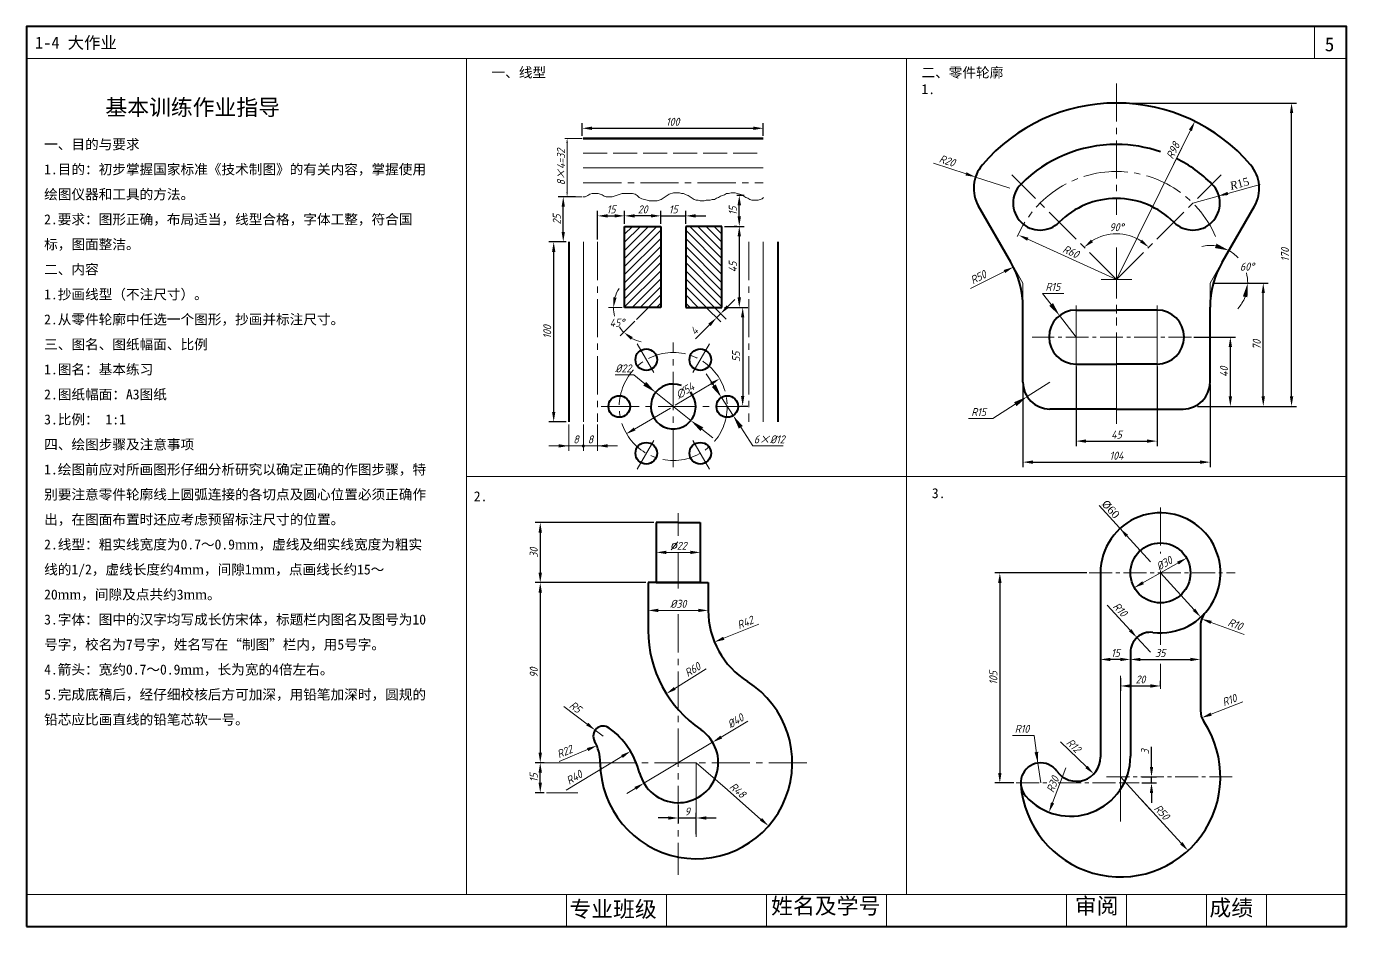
# Model space of a CAD drawing. Header units: millimetres. Extents: x 20 to 350, y 18 to 243.
import ezdxf

# ---------------------------------------------------------------- set-up
doc = ezdxf.new("R2010")
doc.units = ezdxf.units.MM
doc.linetypes.add('ACAD_ISO02W100', pattern=[15, 12, -3])
doc.linetypes.add('CENTER2', pattern=[28.575, 19.05, -3.175, 3.175, -3.175])
doc.layers.get('0').update_dxf_attribs({"lineweight": 40})
for name, color, linetype, lineweight in [('剖面', 7, 'Continuous', 13), ('点画线', 7, 'CENTER2', 15), ('粗线', 7, 'Continuous', 40), ('细线', 7, 'Continuous', 15), ('虚线', 7, 'ACAD_ISO02W100', 15)]:
    doc.layers.add(name, color=color, linetype=linetype, lineweight=lineweight)
doc.styles.add('数字', font='isocp.shx', dxfattribs={"oblique": 15, "height": 2})
doc.dimstyles.new('ISO-25', dxfattribs={"dimtxt": 2, "dimasz": 2.5, "dimexe": 1.25, "dimexo": 0.625, "dimtad": 1, "dimdec": 0, "dimtxsty": '数字', "dimcen": 2.5, "dimadec": 0, "dimazin": 0, "dimtfac": 1, "dimtdec": 0, "dimtmove": 0, "dimatfit": 3, "dimfxl": 0, "dimarcsym": 0})

# ---------------------------------------------------------------- blocks, each defined once
blk = doc.blocks.new('*D1')
at = {"layer": 'Defpoints', "color": 0}
for p in [(204.08, 218.01), (158.8, 215.48), (204.08, 215.48)]:
    blk.add_point(p, dxfattribs=at)
at = {"layer": '细线', "color": 0, "lineweight": -2}
for p, q in [((158.8, 216.11), (158.8, 219.26)), ((161.3, 218.01), (201.58, 218.01)), ((204.08, 216.11), (204.08, 219.26))]:
    blk.add_line(p, q, dxfattribs=at)
at = {"layer": '细线', "color": 0}
for points in [[(161.3, 218.43), (161.3, 217.59), (158.8, 218.01)], [(201.58, 218.43), (201.58, 217.59), (204.08, 218.01)]]:
    blk.add_solid(points, dxfattribs=at)
at = {"layer": '细线', "color": 0, "insert": (181.44, 219.64), "char_height": 2, "attachment_point": 5, "style": '数字'}
blk.add_mtext('100', dxfattribs=at)
blk = doc.blocks.new('*D2')
at = {"layer": 'Defpoints', "color": 0}
for p in [(151.69, 189.61), (155.45, 189.61), (155.45, 144.61)]:
    blk.add_point(p, dxfattribs=at)
at = {"layer": '细线', "color": 0, "lineweight": -2}
for p, q in [((154.82, 189.61), (150.44, 189.61)), ((151.69, 147.11), (151.69, 187.11)), ((154.82, 144.61), (150.44, 144.61))]:
    blk.add_line(p, q, dxfattribs=at)
at = {"layer": '细线', "color": 0}
for points in [[(151.28, 187.11), (152.11, 187.11), (151.69, 189.61)], [(151.28, 147.11), (152.11, 147.11), (151.69, 144.61)]]:
    blk.add_solid(points, dxfattribs=at)
at = {"layer": '细线', "color": 0, "insert": (150.07, 167.11), "char_height": 2, "attachment_point": 5, "rotation": 90, "style": '数字'}
blk.add_mtext('100', dxfattribs=at)
blk = doc.blocks.new('*D3')
at = {"layer": 'Defpoints', "color": 0}
for p in [(154.08, 200.88), (157.81, 200.88), (155.45, 189.61)]:
    blk.add_point(p, dxfattribs=at)
at = {"layer": '细线', "color": 0, "lineweight": -2}
for p, q in [((157.18, 200.88), (152.83, 200.88)), ((154.08, 192.11), (154.08, 198.38)), ((154.82, 189.61), (152.83, 189.61))]:
    blk.add_line(p, q, dxfattribs=at)
at = {"layer": '细线', "color": 0}
for points in [[(153.67, 198.38), (154.5, 198.38), (154.08, 200.88)], [(153.67, 192.11), (154.5, 192.11), (154.08, 189.61)]]:
    blk.add_solid(points, dxfattribs=at)
at = {"layer": '细线', "color": 0, "insert": (152.46, 195.24), "char_height": 2, "attachment_point": 5, "rotation": 90, "style": '数字'}
blk.add_mtext('25', dxfattribs=at)
blk = doc.blocks.new('*D4')
at = {"layer": 'Defpoints', "color": 0}
for p in [(169.4, 196.12), (169.4, 193.5), (162.68, 189.61)]:
    blk.add_point(p, dxfattribs=at)
at = {"layer": '细线', "color": 0, "lineweight": -2}
for p, q in [((162.68, 190.23), (162.68, 197.37)), ((165.18, 196.12), (166.9, 196.12)), ((169.4, 194.13), (169.4, 197.37))]:
    blk.add_line(p, q, dxfattribs=at)
at = {"layer": '细线', "color": 0}
for points in [[(165.18, 196.53), (165.18, 195.7), (162.68, 196.12)], [(166.9, 196.53), (166.9, 195.7), (169.4, 196.12)]]:
    blk.add_solid(points, dxfattribs=at)
at = {"layer": '细线', "color": 0, "insert": (166.04, 197.74), "char_height": 2, "attachment_point": 5, "style": '数字'}
blk.add_mtext('15', dxfattribs=at)
blk = doc.blocks.new('*D5')
at = {"layer": 'Defpoints', "color": 0}
for p in [(169.4, 196.12), (169.4, 196.12), (178.48, 193.5)]:
    blk.add_point(p, dxfattribs=at)
at = {"layer": '细线', "color": 0, "lineweight": -2}
for p, q in [((169.4, 196.74), (169.4, 197.37)), ((175.98, 196.12), (171.9, 196.12)), ((178.48, 194.13), (178.48, 197.37))]:
    blk.add_line(p, q, dxfattribs=at)
at = {"layer": '细线', "color": 0}
for points in [[(171.9, 196.53), (171.9, 195.7), (169.4, 196.12)], [(175.98, 196.53), (175.98, 195.7), (178.48, 196.12)]]:
    blk.add_solid(points, dxfattribs=at)
at = {"layer": '细线', "color": 0, "insert": (173.94, 197.74), "char_height": 2, "attachment_point": 5, "style": '数字'}
blk.add_mtext('20', dxfattribs=at)
blk = doc.blocks.new('*D6')
at = {"layer": 'Defpoints', "color": 0}
for p in [(184.69, 196.12), (178.48, 193.5), (184.69, 193.5)]:
    blk.add_point(p, dxfattribs=at)
at = {"layer": '细线', "color": 0, "lineweight": -2}
for p, q in [((175.98, 196.12), (173.48, 196.12)), ((178.48, 194.13), (178.48, 197.37)), ((178.48, 196.12), (184.69, 196.12)), ((184.69, 194.13), (184.69, 197.37)), ((187.19, 196.12), (189.69, 196.12))]:
    blk.add_line(p, q, dxfattribs=at)
at = {"layer": '细线', "color": 0}
for points in [[(175.98, 196.53), (175.98, 195.7), (178.48, 196.12)], [(187.19, 196.53), (187.19, 195.7), (184.69, 196.12)]]:
    blk.add_solid(points, dxfattribs=at)
at = {"layer": '细线', "color": 0, "insert": (181.58, 197.74), "char_height": 2, "attachment_point": 5, "style": '数字'}
blk.add_mtext('15', dxfattribs=at)
blk = doc.blocks.new('*D7')
at = {"layer": 'Defpoints', "color": 0}
for p in [(193.76, 193.5), (193.76, 173.22), (198.08, 173.22)]:
    blk.add_point(p, dxfattribs=at)
at = {"layer": '细线', "color": 0, "lineweight": -2}
for p, q in [((194.39, 193.5), (199.33, 193.5)), ((198.08, 191), (198.08, 175.72)), ((194.39, 173.22), (199.33, 173.22))]:
    blk.add_line(p, q, dxfattribs=at)
at = {"layer": '细线', "color": 0}
for points in [[(197.66, 191), (198.5, 191), (198.08, 193.5)], [(197.66, 175.72), (198.5, 175.72), (198.08, 173.22)]]:
    blk.add_solid(points, dxfattribs=at)
at = {"layer": '细线', "color": 0, "insert": (196.46, 183.36), "char_height": 2, "attachment_point": 5, "rotation": 90, "style": '数字'}
blk.add_mtext('45', dxfattribs=at)
blk = doc.blocks.new('*D8')
at = {"layer": 'Defpoints', "color": 0}
for p in [(196.83, 201.28), (198.08, 201.28), (198.08, 193.5)]:
    blk.add_point(p, dxfattribs=at)
at = {"layer": '细线', "color": 0, "lineweight": -2}
for p, q in [((197.46, 201.28), (199.33, 201.28)), ((198.08, 196), (198.08, 198.78)), ((197.46, 193.5), (196.83, 193.5))]:
    blk.add_line(p, q, dxfattribs=at)
at = {"layer": '细线', "color": 0}
for points in [[(197.66, 198.78), (198.5, 198.78), (198.08, 201.28)], [(197.66, 196), (198.5, 196), (198.08, 193.5)]]:
    blk.add_solid(points, dxfattribs=at)
at = {"layer": '细线', "color": 0, "insert": (196.46, 197.39), "char_height": 2, "attachment_point": 5, "rotation": 90, "style": '数字'}
blk.add_mtext('15', dxfattribs=at)
blk = doc.blocks.new('*D9')
at = {"layer": 'Defpoints', "color": 0}
for p in [(196.83, 173.22), (197.78, 148.58), (198.93, 148.58)]:
    blk.add_point(p, dxfattribs=at)
at = {"layer": '细线', "color": 0, "lineweight": -2}
for p, q in [((197.46, 173.22), (200.18, 173.22)), ((198.93, 170.72), (198.93, 151.08)), ((198.41, 148.58), (200.18, 148.58))]:
    blk.add_line(p, q, dxfattribs=at)
at = {"layer": '细线', "color": 0}
for points in [[(198.51, 170.72), (199.34, 170.72), (198.93, 173.22)], [(198.51, 151.08), (199.34, 151.08), (198.93, 148.58)]]:
    blk.add_solid(points, dxfattribs=at)
at = {"layer": '细线', "color": 0, "insert": (197.3, 160.9), "char_height": 2, "attachment_point": 5, "rotation": 90, "style": '数字'}
blk.add_mtext('55', dxfattribs=at)
blk = doc.blocks.new('*D10')
at = {"layer": 'Defpoints', "color": 0}
for p in [(193.37, 171.71), (193.41, 171.67), (192.36, 170.7)]:
    blk.add_point(p, dxfattribs=at)
at = {"layer": '细线', "color": 0, "lineweight": -2}
for p, q in [((195.18, 173.44), (196.95, 175.2)), ((193.41, 171.67), (192.4, 170.66)), ((190.64, 168.89), (187.16, 165.41)), ((192.8, 170.26), (193.29, 169.77)), ((193.81, 171.27), (194.3, 170.78))]:
    blk.add_line(p, q, dxfattribs=at)
at = {"layer": '细线', "color": 0}
for points in [[(194.89, 173.73), (195.48, 173.14), (193.41, 171.67)], [(190.34, 169.18), (190.93, 168.59), (192.4, 170.66)]]:
    blk.add_solid(points, dxfattribs=at)
at = {"layer": '细线', "color": 0, "insert": (186.8, 167.36), "char_height": 2, "attachment_point": 5, "rotation": 45, "style": '数字'}
blk.add_mtext('4', dxfattribs=at)
blk = doc.blocks.new('*D11')
at = {"layer": 'Defpoints', "color": 0}
for p in [(268.97, 154.57), (315.77, 154.57), (315.77, 134.57)]:
    blk.add_point(p, dxfattribs=at)
at = {"layer": '细线', "color": 0, "lineweight": -2}
for p, q in [((268.97, 153.94), (268.97, 133.32)), ((315.77, 153.94), (315.77, 133.32)), ((271.47, 134.57), (313.27, 134.57))]:
    blk.add_line(p, q, dxfattribs=at)
at = {"layer": '细线', "color": 0}
for points in [[(271.47, 134.99), (271.47, 134.15), (268.97, 134.57)], [(313.27, 134.99), (313.27, 134.15), (315.77, 134.57)]]:
    blk.add_solid(points, dxfattribs=at)
at = {"layer": '细线', "color": 0, "insert": (292.37, 136.19), "char_height": 2, "attachment_point": 5, "style": '数字'}
blk.add_mtext('104', dxfattribs=at)
blk = doc.blocks.new('*D12')
at = {"layer": 'Defpoints', "color": 0}
for p in [(282.25, 159.07), (302.5, 159.07), (302.5, 139.82)]:
    blk.add_point(p, dxfattribs=at)
at = {"layer": '细线', "color": 0, "lineweight": -2}
for p, q in [((282.25, 158.44), (282.25, 138.57)), ((302.5, 158.44), (302.5, 138.57)), ((284.75, 139.82), (300, 139.82))]:
    blk.add_line(p, q, dxfattribs=at)
at = {"layer": '细线', "color": 0}
for points in [[(284.75, 140.24), (284.75, 139.41), (282.25, 139.82)], [(300, 140.24), (300, 139.41), (302.5, 139.82)]]:
    blk.add_solid(points, dxfattribs=at)
at = {"layer": '细线', "color": 0, "insert": (292.37, 141.45), "char_height": 2, "attachment_point": 5, "style": '数字'}
blk.add_mtext('45', dxfattribs=at)
blk = doc.blocks.new('*D13')
at = {"layer": 'Defpoints', "color": 0}
for p in [(311.11, 165.82), (320.83, 165.82), (311.96, 148.49)]:
    blk.add_point(p, dxfattribs=at)
at = {"layer": '细线', "color": 0, "lineweight": -2}
for p, q in [((311.74, 165.82), (322.08, 165.82)), ((320.83, 150.99), (320.83, 163.32)), ((312.58, 148.49), (322.08, 148.49))]:
    blk.add_line(p, q, dxfattribs=at)
at = {"layer": '细线', "color": 0}
for points in [[(320.41, 163.32), (321.25, 163.32), (320.83, 165.82)], [(320.41, 150.99), (321.25, 150.99), (320.83, 148.49)]]:
    blk.add_solid(points, dxfattribs=at)
at = {"layer": '细线', "color": 0, "insert": (319.21, 157.15), "char_height": 2, "attachment_point": 5, "rotation": 90, "style": '数字'}
blk.add_mtext('40', dxfattribs=at)
blk = doc.blocks.new('*D14')
at = {"layer": 'Defpoints', "color": 0}
for p in [(292.37, 224.32), (336.13, 224.32), (328.75, 148.49)]:
    blk.add_point(p, dxfattribs=at)
at = {"layer": '细线', "color": 0, "lineweight": -2}
for p, q in [((293, 224.32), (337.38, 224.32)), ((336.13, 150.99), (336.13, 221.82)), ((329.37, 148.49), (337.38, 148.49))]:
    blk.add_line(p, q, dxfattribs=at)
at = {"layer": '细线', "color": 0}
for points in [[(335.72, 221.82), (336.55, 221.82), (336.13, 224.32)], [(335.72, 150.99), (336.55, 150.99), (336.13, 148.49)]]:
    blk.add_solid(points, dxfattribs=at)
at = {"layer": '细线', "color": 0, "insert": (334.51, 186.4), "char_height": 2, "attachment_point": 5, "rotation": 90, "style": '数字'}
blk.add_mtext('170', dxfattribs=at)
blk = doc.blocks.new('*D15')
at = {"layer": 'Defpoints', "color": 0}
for p in [(182.83, 49.44), (187.33, 45.62), (187.33, 40.95)]:
    blk.add_point(p, dxfattribs=at)
at = {"layer": '细线', "color": 0, "lineweight": -2}
for p, q in [((182.83, 48.81), (182.83, 44.37)), ((187.33, 41.57), (187.33, 46.87)), ((180.33, 45.62), (177.83, 45.62)), ((182.83, 45.62), (187.33, 45.62)), ((189.83, 45.62), (192.33, 45.62))]:
    blk.add_line(p, q, dxfattribs=at)
at = {"layer": '细线', "color": 0}
for points in [[(180.33, 46.03), (180.33, 45.2), (182.83, 45.62)], [(189.83, 46.03), (189.83, 45.2), (187.33, 45.62)]]:
    blk.add_solid(points, dxfattribs=at)
at = {"layer": '细线', "color": 0, "insert": (185.08, 47.24), "char_height": 2, "attachment_point": 5, "style": '数字'}
blk.add_mtext('9', dxfattribs=at)
blk = doc.blocks.new('*D16')
at = {"layer": 'Defpoints', "color": 0}
for p in [(148.33, 59.44), (149.9, 59.44), (149.9, 51.94)]:
    blk.add_point(p, dxfattribs=at)
at = {"layer": '细线', "color": 0, "lineweight": -2}
for p, q in [((149.28, 59.44), (147.08, 59.44)), ((148.33, 54.44), (148.33, 56.94)), ((149.28, 51.94), (147.08, 51.94))]:
    blk.add_line(p, q, dxfattribs=at)
at = {"layer": '细线', "color": 0}
for points in [[(147.91, 56.94), (148.75, 56.94), (148.33, 59.44)], [(147.91, 54.44), (148.75, 54.44), (148.33, 51.94)]]:
    blk.add_solid(points, dxfattribs=at)
at = {"layer": '细线', "color": 0, "insert": (146.7, 55.69), "char_height": 2, "attachment_point": 5, "rotation": 90, "style": '数字'}
blk.add_mtext('15', dxfattribs=at)
blk = doc.blocks.new('*D17')
at = {"layer": 'Defpoints', "color": 0}
for p in [(175.33, 104.44), (148.33, 59.44), (148.54, 59.44)]:
    blk.add_point(p, dxfattribs=at)
at = {"layer": '细线', "color": 0, "lineweight": -2}
for p, q in [((174.7, 104.44), (147.08, 104.44)), ((148.33, 101.94), (148.33, 61.94)), ((147.91, 59.44), (147.08, 59.44))]:
    blk.add_line(p, q, dxfattribs=at)
at = {"layer": '细线', "color": 0}
for points in [[(147.91, 101.94), (148.75, 101.94), (148.33, 104.44)], [(147.91, 61.94), (148.75, 61.94), (148.33, 59.44)]]:
    blk.add_solid(points, dxfattribs=at)
at = {"layer": '细线', "color": 0, "insert": (146.7, 81.94), "char_height": 2, "attachment_point": 5, "rotation": 90, "style": '数字'}
blk.add_mtext('90', dxfattribs=at)
blk = doc.blocks.new('*D18')
at = {"layer": 'Defpoints', "color": 0}
for p in [(177.33, 119.44), (148.33, 104.44), (148.33, 104.44)]:
    blk.add_point(p, dxfattribs=at)
at = {"layer": '细线', "color": 0, "lineweight": -2}
for p, q in [((176.7, 119.44), (147.08, 119.44)), ((148.33, 116.94), (148.33, 106.94)), ((147.7, 104.44), (147.08, 104.44))]:
    blk.add_line(p, q, dxfattribs=at)
at = {"layer": '细线', "color": 0}
for points in [[(147.91, 116.94), (148.75, 116.94), (148.33, 119.44)], [(147.91, 106.94), (148.75, 106.94), (148.33, 104.44)]]:
    blk.add_solid(points, dxfattribs=at)
at = {"layer": '细线', "color": 0, "insert": (146.7, 111.94), "char_height": 2, "attachment_point": 5, "rotation": 90, "style": '数字'}
blk.add_mtext('30', dxfattribs=at)
blk = doc.blocks.new('*D19')
at = {"layer": 'Defpoints', "color": 0}
for p in [(285.57, 106.89), (263.21, 54.39), (267.31, 54.39)]:
    blk.add_point(p, dxfattribs=at)
at = {"layer": '细线', "color": 0, "lineweight": -2}
for p, q in [((284.95, 106.89), (261.96, 106.89)), ((263.21, 104.39), (263.21, 56.89)), ((266.68, 54.39), (261.96, 54.39))]:
    blk.add_line(p, q, dxfattribs=at)
at = {"layer": '细线', "color": 0}
for points in [[(262.79, 104.39), (263.63, 104.39), (263.21, 106.89)], [(262.79, 56.89), (263.63, 56.89), (263.21, 54.39)]]:
    blk.add_solid(points, dxfattribs=at)
at = {"layer": '细线', "color": 0, "insert": (261.58, 80.64), "char_height": 2, "attachment_point": 5, "rotation": 90, "style": '数字'}
blk.add_mtext('105', dxfattribs=at)
blk = doc.blocks.new('*D20')
at = {"layer": 'Defpoints', "color": 0}
for p in [(288.36, 87.04), (295.86, 87.04), (288.36, 85.25)]:
    blk.add_point(p, dxfattribs=at)
at = {"layer": '细线', "color": 0, "lineweight": -2}
for p, q in [((288.36, 86.42), (288.36, 84)), ((295.86, 86.42), (295.86, 84)), ((293.36, 85.25), (290.86, 85.25))]:
    blk.add_line(p, q, dxfattribs=at)
at = {"layer": '细线', "color": 0}
for points in [[(290.86, 85.66), (290.86, 84.83), (288.36, 85.25)], [(293.36, 85.66), (293.36, 84.83), (295.86, 85.25)]]:
    blk.add_solid(points, dxfattribs=at)
at = {"layer": '细线', "color": 0, "insert": (292.11, 86.87), "char_height": 2, "attachment_point": 5, "style": '数字'}
blk.add_mtext('15', dxfattribs=at)
blk = doc.blocks.new('*D21')
at = {"layer": 'Defpoints', "color": 0}
for p in [(295.86, 85.45), (313.36, 85.45), (313.36, 85.25)]:
    blk.add_point(p, dxfattribs=at)
at = {"layer": '细线', "color": 0, "lineweight": -2}
for p, q in [((295.86, 84.83), (295.86, 84)), ((298.36, 85.25), (310.86, 85.25)), ((313.36, 84.83), (313.36, 84))]:
    blk.add_line(p, q, dxfattribs=at)
at = {"layer": '细线', "color": 0}
for points in [[(298.36, 85.66), (298.36, 84.83), (295.86, 85.25)], [(310.86, 85.66), (310.86, 84.83), (313.36, 85.25)]]:
    blk.add_solid(points, dxfattribs=at)
at = {"layer": '细线', "color": 0, "insert": (303.32, 86.87), "char_height": 2, "attachment_point": 5, "style": '数字'}
blk.add_mtext('35', dxfattribs=at)
blk = doc.blocks.new('*D22')
at = {"layer": 'Defpoints', "color": 0}
for p in [(293.36, 81.19), (303.36, 78.62), (303.36, 77.9)]:
    blk.add_point(p, dxfattribs=at)
at = {"layer": '细线', "color": 0, "lineweight": -2}
for p, q in [((293.36, 80.56), (293.36, 77.37)), ((303.36, 78.52), (303.36, 79.87)), ((295.86, 78.62), (300.86, 78.62))]:
    blk.add_line(p, q, dxfattribs=at)
at = {"layer": '细线', "color": 0}
for points in [[(295.86, 79.03), (295.86, 78.2), (293.36, 78.62)], [(300.86, 79.03), (300.86, 78.2), (303.36, 78.62)]]:
    blk.add_solid(points, dxfattribs=at)
at = {"layer": '细线', "color": 0, "insert": (298.36, 80.24), "char_height": 2, "attachment_point": 5, "style": '数字'}
blk.add_mtext('20', dxfattribs=at)
blk = doc.blocks.new('*D23')
at = {"layer": 'Defpoints', "color": 0}
for p in [(298.05, 55.89), (298.05, 54.39), (301.12, 55.89)]:
    blk.add_point(p, dxfattribs=at)
at = {"layer": '细线', "color": 0, "lineweight": -2}
for p, q in [((301.12, 58.39), (301.12, 63.42)), ((298.67, 55.89), (302.37, 55.89)), ((298.67, 54.39), (302.37, 54.39)), ((301.12, 54.39), (301.12, 55.89)), ((301.12, 51.89), (301.12, 49.39))]:
    blk.add_line(p, q, dxfattribs=at)
at = {"layer": '细线', "color": 0}
for points in [[(300.71, 58.39), (301.54, 58.39), (301.12, 55.89)], [(300.71, 51.89), (301.54, 51.89), (301.12, 54.39)]]:
    blk.add_solid(points, dxfattribs=at)
at = {"layer": '细线', "color": 0, "insert": (299.5, 62.15), "char_height": 2, "attachment_point": 5, "rotation": 90, "style": '数字'}
blk.add_mtext('3', dxfattribs=at)
blk = doc.blocks.new('*D24')
at = {"layer": 'Defpoints', "color": 0}
for p in [(315.77, 179.32), (329.06, 179.32), (320.83, 148.49)]:
    blk.add_point(p, dxfattribs=at)
at = {"layer": '细线', "color": 0, "lineweight": -2}
for p, q in [((316.4, 179.32), (330.31, 179.32)), ((329.06, 150.99), (329.06, 176.82)), ((321.46, 148.49), (330.31, 148.49))]:
    blk.add_line(p, q, dxfattribs=at)
at = {"layer": '细线', "color": 0}
for points in [[(328.64, 176.82), (329.47, 176.82), (329.06, 179.32)], [(328.64, 150.99), (329.47, 150.99), (329.06, 148.49)]]:
    blk.add_solid(points, dxfattribs=at)
at = {"layer": '细线', "color": 0, "insert": (327.43, 163.9), "char_height": 2, "attachment_point": 5, "rotation": 90, "style": '数字'}
blk.add_mtext('70', dxfattribs=at)

msp = doc.modelspace()

# ---------------------------------------------------------------- hatches: boundary and pattern name
at = {"layer": '剖面'}
h = msp.add_hatch(dxfattribs=at)
h.set_pattern_fill('ANSI31', color=256, scale=0.45, style=0)
h.set_pattern_definition([(45, (114.1106, 202.9157), (-1.01028, 1.01028), [])])
h.paths.add_polyline_path([(178.48, 173.22), (178.48, 193.5), (169.4, 193.5), (169.4, 189.61), (169.4, 173.22)])
h = msp.add_hatch(dxfattribs=at)
h.set_pattern_fill('ANSI31', color=256, scale=0.45, style=0)
h.set_pattern_definition([(135, (249.0562, 202.9157), (1.01028, 1.01028), [])])
h.paths.add_polyline_path([(193.76, 173.22), (193.76, 189.61), (193.76, 193.5), (184.69, 193.5), (184.69, 173.22)])
at = {"layer": '细线'}
h = msp.add_hatch(color=256, dxfattribs=at)
h.paths.add_polyline_path([(159.1, 138.91), (159.1, 138.62), (159.39, 138.62, 0.414214)])
h.paths.add_polyline_path([(159.1, 138.91, 0.414214), (158.81, 138.62), (159.1, 138.62)])
h.paths.add_polyline_path([(159.1, 138.62), (158.81, 138.62, 0.414214), (159.1, 138.33)])
h.paths.add_polyline_path([(159.39, 138.62), (159.1, 138.62), (159.1, 138.33, 0.414214)])
msp.add_hatch(color=256, dxfattribs=at).paths.add_polyline_path([(159.1, 138.62), (158.81, 138.62, 0.414214), (159.1, 138.33)])

# ---------------------------------------------------------------- linework, layer by layer
at = {"layer": '点画线', "ltscale": 0.5}
for p, q in [((292.37, 229.24), (292.37, 196.34)), ((292.37, 180.22), (266.22, 206.37)), ((292.37, 180.22), (318.53, 206.37)), ((159.08, 204.4), (204.08, 204.4)), ((162.68, 189.61), (162.68, 144.61)), ((200.49, 189.61), (200.49, 144.61)), ((292.37, 188.2), (292.37, 171.72)), ((292.37, 170.74), (292.37, 168.75)), ((292.37, 166.96), (292.37, 144.18)), ((181.58, 133.3), (181.58, 164.46)), ((163.53, 148.47), (199.64, 148.47)), ((303.36, 123.23), (303.36, 111.7)), ((182.83, 121.84), (182.83, 116.11)), ((182.83, 111.78), (182.83, 102.94)), ((182.83, 96.53), (182.83, 31.45)), ((148.33, 59.44), (214.97, 59.44))]:
    msp.add_line(p, q, dxfattribs=at)
at = {"layer": '点画线'}
for p, q in [((288.55, 180.22), (294.94, 180.22)), ((296.19, 180.22), (289.8, 180.22)), ((292.37, 147.82), (292.37, 165.82)), ((292.37, 147.82), (292.37, 165.82)), ((176.69, 156.95), (172.56, 164.11)), ((186.47, 156.95), (190.61, 164.11)), ((172.56, 132.84), (176.69, 140)), ((186.47, 140), (190.61, 132.84)), ((300.84, 109.66), (287.76, 124.03)), ((303.36, 106.89), (311.75, 97.67)), ((324.31, 91.47), (316.01, 94.52)), ((323.98, 74.62), (316.02, 71.57)), ((182.83, 59.44), (187.33, 59.44)), ((187.33, 59.44), (187.33, 40.95)), ((149.9, 51.94), (157.69, 51.94))]:
    msp.add_line(p, q, dxfattribs=at)
at = {"layer": '点画线', "ltscale": 0.3}
for p, q in [((311.11, 165.82), (271.32, 165.82)), ((285.57, 106.89), (322.05, 106.89)), ((267.31, 54.39), (275.3, 54.39)), ((277.83, 54.39), (296.17, 54.39)), ((289.89, 55.89), (321.84, 55.89))]:
    msp.add_line(p, q, dxfattribs=at)
at = {"layer": '点画线', "ltscale": 0.5}
msp.add_circle((181.58, 148.47), 13.5, dxfattribs=at)
for start, end in [(87.4054, 156.6461), (23.3539, 92.5946)]:
    msp.add_arc((292.37, 180.22), 27, start, end, dxfattribs=at)
at = {"layer": '点画线'}
for points in [[(295.25, 116.41), (294.64, 115.85), (293.26, 117.98)], [(312.05, 97.95), (311.44, 97.39), (313.43, 95.82)], [(316.16, 94.91), (315.87, 94.13), (313.67, 95.38)], [(315.88, 71.96), (316.17, 71.18), (313.69, 70.68)]]:
    msp.add_solid(points, dxfattribs=at)
at = {"layer": '粗线'}
for p, q in [((159.08, 215.48), (204.08, 215.48)), ((204.08, 215.48), (159.08, 215.48)), ((265.96, 184.54), (257.89, 198.51)), ((318.79, 184.54), (326.85, 198.51)), ((169.4, 189.61), (169.4, 193.5)), ((169.4, 193.5), (178.48, 193.5)), ((178.48, 193.5), (178.48, 173.22)), ((193.76, 193.5), (184.69, 193.5)), ((184.69, 193.5), (184.69, 173.22)), ((193.76, 189.61), (193.76, 193.5)), ((155.45, 189.61), (155.45, 144.61)), ((169.4, 173.22), (169.4, 189.61)), ((193.76, 173.22), (193.76, 189.61)), ((207.72, 189.61), (207.72, 144.61)), ((178.48, 173.22), (169.4, 173.22)), ((184.69, 173.22), (193.76, 173.22)), ((268.97, 154.57), (268.97, 173.29)), ((282.25, 172.57), (292.37, 172.57)), ((302.5, 172.57), (292.37, 172.57)), ((315.77, 154.57), (315.77, 173.29)), ((282.25, 159.07), (292.37, 159.07)), ((302.5, 159.07), (292.37, 159.07)), ((292.37, 147.82), (275.72, 147.82)), ((292.37, 147.82), (309.02, 147.82)), ((182.83, 119.44), (177.33, 119.44)), ((177.33, 119.44), (177.33, 104.44)), ((182.83, 119.44), (188.33, 119.44)), ((188.33, 119.44), (188.33, 104.44)), ((288.36, 106.89), (288.36, 60.79)), ((182.83, 104.44), (175.33, 104.44)), ((175.33, 104.44), (175.33, 92.51)), ((177.33, 104.44), (182.83, 104.44)), ((188.33, 104.44), (182.83, 104.44)), ((182.83, 104.44), (190.33, 104.44)), ((190.33, 104.44), (190.33, 97.5)), ((313.36, 93.66), (313.36, 72.47)), ((295.86, 87.04), (295.86, 61.06))]:
    msp.add_line(p, q, dxfattribs=at)
msp.add_lwpolyline([(19.89, 18.48), (349.89, 18.48), (349.89, 243.48), (19.89, 243.48)], close=True, dxfattribs=at)
for centre, radius in [((174.83, 160.17), 2.7), ((188.33, 160.17), 2.7), ((168.08, 148.47), 2.7), ((195.08, 148.47), 2.7), ((174.83, 136.78), 2.7), ((188.33, 136.78), 2.7), ((303.36, 106.89), 7.5)]:
    msp.add_circle(centre, radius, dxfattribs=at)
for centre, radius, start, end in [((292.37, 180.22), 44.1, 90, 139.4972), ((292.37, 180.22), 44.1, 40.5028, 90), ((292.37, 180.22), 33.75, 90, 135), ((292.37, 180.22), 33.75, 70.9789, 90), ((265.68, 203.01), 9, 139.4972, 210), ((292.37, 180.22), 33.75, 45, 63.6347), ((319.06, 203.01), 9, 330, 40.5028), ((273.28, 199.31), 6.75, 135, 315), ((311.46, 199.31), 6.75, 225, 45), ((292.37, 180.22), 20.25, 90, 135), ((292.37, 180.22), 20.25, 45, 90), ((246.47, 173.29), 22.5, 0, 30), ((338.27, 173.29), 22.5, 150, 180), ((282.25, 165.82), 6.75, 90, 270), ((302.5, 165.82), 6.75, 270, 90), ((181.58, 148.47), 5.62, 68.114, 39.3705), ((275.72, 154.57), 6.75, 180, 270), ((309.02, 154.57), 6.75, 270, 0), ((303.36, 106.89), 15, 262.8192, 180), ((211.33, 97.5), 21, 180, 237.769), ((318.36, 93.66), 5, 138.5904, 180), ((205.33, 92.51), 30, 180, 235.7711), ((300.86, 87.04), 5, 82.8192, 180), ((187.33, 59.44), 24, 180, 57.769), ((293.36, 55.89), 25, 184.3012, 33.5573), ((318.36, 72.47), 5, 180, 213.5573), ((164.08, 66.09), 2.5, 53.964, 209.5176), ((153.78, 51.94), 20, 14.4775, 53.964), ((182.83, 59.44), 10, 194.4775, 55.7711), ((152.33, 59.44), 11, 0, 29.5176), ((280.86, 61.06), 15, 221.8952, 0), ((282.36, 60.79), 6, 215.6039, 0), ((273.42, 54.39), 5, 35.6039, 221.8952)]:
    msp.add_arc(centre, radius, start, end, dxfattribs=at)
at = {"layer": '细线'}
for p, q in [((341.89, 235.48), (341.89, 243.48)), ((19.89, 235.48), (349.89, 235.48)), ((129.89, 235.48), (129.89, 26.48)), ((239.89, 235.48), (239.89, 26.48)), ((158.8, 215.48), (154.48, 215.48)), ((159.08, 215.48), (204.08, 215.48)), ((306.66, 209.04), (310.85, 217.49)), ((155.04, 202), (155.04, 214.36)), ((308.69, 213.15), (292.37, 180.22)), ((159.08, 208.1), (204.08, 208.1)), ((246.67, 209.28), (254.76, 206.61)), ((265.68, 203.01), (257.13, 205.83)), ((160.26, 201.21), (160.76, 201.55)), ((160.76, 201.55), (161.27, 201.72)), ((161.27, 201.72), (162.78, 201.72)), ((162.78, 201.72), (163.28, 201.55)), ((163.28, 201.55), (163.79, 201.38)), ((163.79, 201.38), (164.29, 201.04)), ((167.31, 201.21), (168.32, 201.55)), ((168.32, 201.55), (168.83, 201.72)), ((168.83, 201.72), (171.35, 201.72)), ((171.35, 201.72), (172.02, 201.55)), ((172.02, 201.55), (172.52, 201.21)), ((180.08, 201.21), (180.59, 201.55)), ((180.59, 201.55), (181.6, 201.88)), ((181.6, 201.88), (183.11, 201.88)), ((183.11, 201.88), (183.61, 201.72)), ((183.61, 201.72), (184.12, 201.72)), ((184.12, 201.72), (184.79, 201.38)), ((184.79, 201.38), (185.29, 201.21)), ((193.36, 201.04), (194.37, 201.38)), ((194.37, 201.38), (194.87, 201.72)), ((194.87, 201.72), (195.38, 201.72)), ((195.38, 201.72), (196.05, 201.88)), ((196.05, 201.88), (197.06, 201.88)), ((197.06, 201.88), (197.56, 201.72)), ((197.56, 201.72), (198.23, 201.55)), ((198.23, 201.55), (198.74, 201.38)), ((198.74, 201.38), (199.24, 201.04)), ((328.32, 203.97), (320.21, 201.73)), ((158.8, 200.88), (154.48, 200.88)), ((159.08, 200.88), (159.59, 200.88)), ((159.59, 200.88), (160.26, 201.21)), ((164.29, 201.04), (164.79, 200.88)), ((164.79, 200.88), (166.31, 200.88)), ((166.31, 200.88), (166.81, 201.04)), ((166.81, 201.04), (167.31, 201.21)), ((172.52, 201.21), (173.03, 200.71)), ((173.03, 200.71), (173.7, 200.37)), ((173.7, 200.37), (175.04, 200.04)), ((175.04, 200.04), (175.55, 199.87)), ((175.55, 199.87), (177.56, 199.87)), ((177.56, 199.87), (178.07, 200.04)), ((178.07, 200.04), (178.57, 200.21)), ((178.57, 200.21), (179.08, 200.54)), ((179.08, 200.54), (179.58, 200.88)), ((179.58, 200.88), (180.08, 201.21)), ((185.29, 201.21), (185.8, 200.88)), ((185.8, 200.88), (186.3, 200.54)), ((186.3, 200.54), (186.81, 200.21)), ((186.81, 200.21), (187.31, 200.04)), ((187.31, 200.04), (187.81, 200.04)), ((187.81, 200.04), (188.32, 199.87)), ((188.32, 199.87), (189.33, 199.87)), ((189.33, 199.87), (189.83, 200.04)), ((189.83, 200.04), (190.84, 200.04)), ((190.84, 200.04), (191.34, 200.21)), ((191.34, 200.21), (191.85, 200.21)), ((191.85, 200.21), (192.35, 200.54)), ((192.35, 200.54), (192.85, 200.71)), ((192.85, 200.71), (193.36, 201.04)), ((199.24, 201.04), (199.74, 200.71)), ((199.74, 200.71), (200.25, 200.54)), ((200.25, 200.54), (200.75, 200.21)), ((200.75, 200.21), (201.26, 200.04)), ((201.26, 200.04), (202.77, 200.04)), ((202.77, 200.04), (203.78, 200.37)), ((203.78, 200.37), (204.11, 200.71)), ((311.46, 199.31), (317.8, 201.06)), ((159.1, 189.61), (159.1, 144.61)), ((204.07, 189.61), (204.07, 144.61)), ((292.37, 180.22), (270.19, 190.28)), ((292.37, 188.2), (292.37, 175.95)), ((255.87, 177.97), (264.37, 182.21)), ((268.97, 179.32), (266.36, 183.84)), ((315.77, 179.32), (318.38, 183.84)), ((268.97, 179.32), (268.97, 173.98)), ((315.77, 179.32), (315.77, 173.98)), ((273.91, 176.75), (279.2, 176.75)), ((273.91, 176.75), (276.03, 173.97)), ((168.78, 173.22), (165.39, 173.22)), ((175.42, 173.2), (172.42, 170.2)), ((189.84, 173.22), (193.44, 169.63)), ((191.86, 173.22), (194.8, 170.29)), ((171.98, 169.76), (168.33, 166.12)), ((282.25, 165.82), (278.15, 171.19)), ((167.08, 156.35), (171.71, 156.35)), ((171.71, 156.35), (174.45, 154.17)), ((191.71, 153.68), (189.81, 156.62)), ((185.98, 144.97), (177.19, 151.98)), ((182.08, 148.77), (191.02, 154.13)), ((275.72, 154.57), (270.03, 150.93)), ((193.62, 150.74), (196.55, 146.21)), ((261.45, 145.44), (267.08, 149.05)), ((180.91, 148.08), (171.91, 142.84)), ((255.38, 145.44), (261.45, 145.44)), ((321.67, 148.49), (329.31, 148.49)), ((155.45, 143.98), (155.45, 137.37)), ((159.1, 143.98), (159.1, 137.37)), ((162.68, 143.98), (162.68, 137.37)), ((188.72, 142.78), (191.45, 140.6)), ((201.46, 138.62), (198.45, 143.27)), ((152.95, 138.62), (150.45, 138.62)), ((156.6, 138.62), (154.1, 138.62)), ((155.45, 138.62), (159.1, 138.62)), ((159.1, 139.25), (159.1, 139.87)), ((159.1, 138.62), (162.68, 138.62)), ((161.6, 138.62), (164.1, 138.62)), ((165.18, 138.62), (167.68, 138.62)), ((209.08, 138.62), (201.46, 138.62)), ((129.89, 130.98), (349.89, 130.98)), ((177.33, 118.81), (177.33, 110.76)), ((188.33, 118.81), (188.33, 110.76)), ((179.83, 112.01), (185.83, 112.01)), ((296.83, 103.19), (309.89, 110.58)), ((175.33, 103.81), (175.33, 96.25)), ((190.33, 103.81), (190.33, 96.25)), ((177.83, 97.5), (187.83, 97.5)), ((290.02, 98.83), (295.78, 92.56)), ((202.95, 94.1), (194.19, 90.54)), ((313.36, 80.76), (313.36, 93.66)), ((300.86, 87.04), (297.47, 90.72)), ((189.83, 82.89), (181.97, 78)), ((154.21, 73.47), (160.07, 69.08)), ((200.24, 69.82), (193.56, 65.84)), ((164.08, 66.09), (162.07, 67.59)), ((266.37, 66.27), (271.76, 66.27)), ((271.76, 66.27), (272.73, 59.34)), ((153.02, 59.73), (160.17, 62.73)), ((174.24, 54.31), (191.42, 64.56)), ((278.36, 64.62), (284.88, 58.37)), ((147.08, 59.44), (163.33, 59.44)), ((154.84, 52.58), (168.75, 61)), ((195.11, 52.63), (187.33, 59.44)), ((273.42, 54.39), (272.73, 59.34)), ((279.74, 58.14), (276.38, 49.39)), ((293.36, 58.65), (293.36, 44.73)), ((172.09, 53.03), (169.95, 51.75)), ((194.36, 53.29), (203.51, 45.28)), ((300.8, 47.77), (293.36, 55.89)), ((298.05, 54.39), (293.36, 54.39)), ((298.69, 50.08), (308.57, 39.3)), ((19.89, 26.48), (349.89, 26.48)), ((154.89, 18.48), (154.89, 26.48)), ((179.89, 18.48), (179.89, 26.48)), ((204.89, 18.48), (204.89, 26.48)), ((234.89, 18.48), (234.89, 26.48)), ((279.89, 18.48), (279.89, 26.48)), ((294.89, 18.48), (294.89, 26.48)), ((314.89, 18.48), (314.89, 26.48)), ((329.89, 18.48), (329.89, 26.48))]:
    msp.add_line(p, q, dxfattribs=at)
at = {"layer": '细线', "lineweight": 5}
for p, q in [((19.89, 235.48), (129.89, 235.48)), ((129.89, 235.48), (239.89, 235.48))]:
    msp.add_line(p, q, dxfattribs=at)
at = {"layer": '细线', "ltscale": 0.5}
for p, q in [((282.25, 173.7), (282.25, 157.29)), ((302.5, 173.7), (302.5, 157.29)), ((293.36, 44.73), (293.36, 81.19))]:
    msp.add_line(p, q, dxfattribs=at)
at = {"layer": '细线', "ltscale": 0.3}
for p, q in [((303.36, 107.49), (303.36, 88.89)), ((303.36, 84.15), (303.36, 77.9))]:
    msp.add_line(p, q, dxfattribs=at)
at = {"layer": '细线'}
msp.add_circle((159.1, 138.62), 0.29, dxfattribs=at)
for centre, radius, start, end in [((292.37, 180.22), 11.42, 57.5705, 122.4295), ((315.77, 179.32), 9.41, 81.4341, 102.8682), ((315.77, 179.32), 9.41, 41.8467, 60), ((315.77, 179.32), 9.41, 0, 15.7155), ((175.44, 173.22), 8.8, 147.3482, 163.6741), ((315.77, 179.32), 9.41, 317.1318, 338.5659), ((175.44, 173.22), 8.8, 180, 194.5387), ((175.44, 173.22), 8.8, 213.4786, 225), ((175.44, 173.22), 8.8, 241.3259, 257.6518)]:
    msp.add_arc(centre, radius, start, end, dxfattribs=at)
for points in [[(310.47, 217.68), (311.22, 217.31), (311.96, 219.73)], [(154.86, 214.36), (155.23, 214.36), (155.04, 215.48)], [(254.89, 207.01), (254.63, 206.22), (257.13, 205.83)], [(154.86, 202), (155.23, 202), (155.04, 200.88)], [(320.1, 202.13), (320.32, 201.33), (317.8, 201.06)], [(270.36, 190.66), (270.02, 189.9), (267.91, 191.31)], [(286.51, 189.53), (285.99, 190.18), (284.3, 188.29)], [(298.75, 190.18), (298.23, 189.53), (300.44, 188.29)], [(317.37, 189.18), (316.98, 188.08), (320.48, 187.47)], [(264.18, 182.59), (264.55, 181.84), (266.61, 183.33)], [(323.96, 175.99), (325.11, 175.77), (325.18, 179.32)], [(167.41, 175.64), (166.58, 175.76), (166.64, 173.22)], [(276.49, 174.32), (275.57, 173.62), (278.15, 171.19)], [(170.97, 165.17), (171.47, 165.83), (169.22, 167)], [(190.81, 154.48), (191.23, 153.77), (193.16, 155.41)], [(174.81, 154.62), (174.09, 153.71), (177.19, 151.98)], [(192.2, 154), (191.22, 153.36), (193.62, 150.74)], [(266.77, 149.54), (267.4, 148.55), (270.03, 150.93)], [(198.94, 143.59), (197.96, 142.95), (196.55, 146.21)], [(171.7, 143.2), (172.12, 142.48), (169.75, 141.58)], [(189.08, 143.24), (188.35, 142.33), (185.98, 144.97)], [(152.95, 139.04), (152.95, 138.21), (155.45, 138.62)], [(165.18, 139.04), (165.18, 138.21), (162.68, 138.62)], [(179.83, 112.42), (179.83, 111.59), (177.33, 112.01)], [(185.83, 112.42), (185.83, 111.59), (188.33, 112.01)], [(307.51, 109.71), (307.92, 108.98), (309.89, 110.58)], [(298.8, 104.79), (299.21, 104.06), (296.83, 103.19)], [(177.83, 97.92), (177.83, 97.09), (175.33, 97.5)], [(187.83, 97.92), (187.83, 97.09), (190.33, 97.5)], [(296.09, 92.84), (295.47, 92.28), (297.47, 90.72)], [(194.03, 90.93), (194.35, 90.15), (191.87, 89.6)], [(181.75, 78.36), (182.19, 77.65), (179.84, 76.68)], [(160.32, 69.42), (159.82, 68.75), (162.07, 67.59)], [(193.35, 66.2), (193.78, 65.48), (191.42, 64.56)], [(160, 63.11), (160.33, 62.34), (162.47, 63.69)], [(161.24, 63.4), (161.4, 63.02), (162.47, 63.69)], [(168.54, 61.36), (168.97, 60.64), (170.89, 62.29)], [(169.71, 61.83), (169.93, 61.47), (170.89, 62.29)], [(272.8, 62.18), (271.88, 62.05), (272.73, 59.34)], [(285.17, 58.67), (284.6, 58.07), (286.69, 56.64)], [(171.88, 53.39), (172.31, 52.68), (174.24, 54.31)], [(275.99, 49.54), (276.77, 49.24), (275.49, 47.06)], [(203.79, 45.6), (203.24, 44.97), (205.4, 43.64)], [(308.88, 39.59), (308.26, 39.02), (310.26, 37.46)]]:
    msp.add_solid(points, dxfattribs=at)
at = {"layer": '虚线', "ltscale": 0.5}
msp.add_line((159.08, 211.79), (204.08, 211.79), dxfattribs=at)

# ---------------------------------------------------------------- texts
at = {"lineweight": 5, "char_height": 4, "attachment_point": 1}
for s, insert, width in [('{\\f仿宋_GB2312|b0|i0|c134|p49;专业班级}', (155.62, 24.85), 23.3701), ('{\\f仿宋_GB2312|b0|i0|c134|p49;姓名及学号}', (206.05, 25.65), 29.8443), ('{\\f仿宋_GB2312|b0|i0|c134|p49;审阅}', (281.95, 25.65), 13.7378), ('{\\f仿宋_GB2312|b0|i0|c134|p49;成绩}', (315.59, 25.18), 13.2641)]:
    msp.add_mtext(s, dxfattribs=dict(at, insert=insert, width=width))
at = {"layer": '点画线', "insert": (290.91, 122.78), "char_height": 2, "attachment_point": 5, "rotation": 312}
msp.add_mtext('%%c{\\fTimes New Roman|b0|i0|c0|p18;60}', dxfattribs=at)
at = {"layer": '点画线', "char_height": 2, "attachment_point": 5, "style": '数字'}
for insert, rotation in [((322.05, 94.05), 340), ((320.58, 75.08), 21)]:
    msp.add_mtext('R10', dxfattribs=dict(at, insert=insert, rotation=rotation))
at = {"layer": '细线', "lineweight": 5, "width": 110, "attachment_point": 1}
for s, insert, char_height in [('{\\f黑体|b0|i0|c134|p2;1-4 大作业}', (22.05, 240.92), 3), ('{\\f宋体|b0|i0|c134|p2;一、线型 }', (136.16, 233.21), 2.5), ('{\\f宋体|b0|i0|c134|p2;二、零件轮廓\\P1\\f宋体|b0|i0|c0|p2;.}', (243.62, 233.21), 2.5), ('{\\f宋体|b0|i0|c134|p2;2.}', (131.72, 127.27), 2.5), ('{\\f宋体|b0|i0|c134|p2;3.}', (246.22, 128.06), 2.5)]:
    msp.add_mtext(s, dxfattribs=dict(at, insert=insert, char_height=char_height))
at = {"layer": '细线', "insert": (344.44, 240.75), "char_height": 3.5, "width": 5.2089, "attachment_point": 1}
msp.add_mtext('{\\f宋体|b0|i0|c134|p2;5}', dxfattribs=at)
at = {"layer": '细线', "lineweight": 5, "insert": (24.32, 231.51), "char_height": 2.5, "width": 96.9383, "attachment_point": 1, "line_spacing_factor": 1.5}
msp.add_mtext('{\\f宋体|b0|i0|c134|p2;     \\P         \\H1.6x;基本训练作业指导\\P\\H0.625x;一、目的与要求\\P1\\f宋体|b0|i0|c0|p2;.\\f宋体|b0|i0|c134|p2;目的：初步掌握国家标准《技术制图》的有关内容，掌握使用绘图仪器和工具的方法。\\P2\\f宋体|b0|i0|c0|p2;.\\f宋体|b0|i0|c134|p2;要求：图形正确，布局适当，线型合格，字体工整，符合国标，图面整洁。\\P二、内容\\P1\\f宋体|b0|i0|c0|p2;.\\f宋体|b0|i0|c134|p2;抄画线型（不注尺寸）。\\P2\\f宋体|b0|i0|c0|p2;.\\f宋体|b0|i0|c134|p2;从零件轮廓中任选一个图形，抄画并标注尺寸。\\P三、图名、图纸幅面、比例\\P1\\f宋体|b0|i0|c0|p2;.\\f宋体|b0|i0|c134|p2;图名：基本练习\\P2\\f宋体|b0|i0|c0|p2;.\\f宋体|b0|i0|c134|p2;图纸幅面：A3图纸\\P3\\f宋体|b0|i0|c0|p2;.\\f宋体|b0|i0|c134|p2;比例： 1\\f宋体|b0|i0|c0|p2;:1\\P\\f宋体|b0|i0|c134|p2;四、绘图步骤及注意事项\\P1\\f宋体|b0|i0|c0|p2;.\\f宋体|b0|i0|c134|p2;绘图前应对所画图形仔细分析研究以确定正确的作图步骤，特别要注意零件轮廓线上圆弧连接的各切点及圆心位置必须正确作出，在图面布置时还应考虑预留标注尺寸的位置。\\P2\\f宋体|b0|i0|c0|p2;.\\f宋体|b0|i0|c134|p2;线型：粗实线宽度为\\f宋体|b0|i0|c0|p2;0.7\\f宋体|b0|i0|c134|p2;～\\f宋体|b0|i0|c0|p2;0.9\\fTimes New Roman|b0|i0|c0|p18;mm\\f宋体|b0|i0|c134|p2;，虚线及细实线宽度为粗实线的1/2，虚线长度约4\\fTimes New Roman|b0|i0|c0|p18;mm\\f宋体|b0|i0|c134|p2;，间隙1\\fTimes New Roman|b0|i0|c0|p18;mm\\f宋体|b0|i0|c134|p2;，点画线长约15～\\f宋体|b0|i0|c0|p2;20\\fTimes New Roman|b0|i0|c0|p18;mm\\f宋体|b0|i0|c134|p2;，间隙及点共约3\\fTimes New Roman|b0|i0|c0|p18;mm\\f宋体|b0|i0|c134|p2;。\\P3\\f宋体|b0|i0|c0|p2;.\\f宋体|b0|i0|c134|p2;字体：图中的汉字均写成长仿宋体，标题栏内图名及图号为10号字，校名为7号字，姓名写在“制图”栏内，用5号字。\\P4\\f宋体|b0|i0|c0|p2;.\\f宋体|b0|i0|c134|p2;箭头：宽约\\f宋体|b0|i0|c0|p2;0.7\\f宋体|b0|i0|c134|p2;～\\f宋体|b0|i0|c0|p2;0.9\\fTimes New Roman|b0|i0|c0|p18;mm\\f宋体|b0|i0|c134|p2;，长为宽的\\f宋体|b0|i0|c0|p2;4\\f宋体|b0|i0|c134|p2;倍左右。\\P5\\f宋体|b0|i0|c0|p2;.\\f宋体|b0|i0|c134|p2;完成底稿后，经仔细校核后方可加深，用铅笔加深时，圆规的铅芯应比画直线的铅笔芯软一号。}', dxfattribs=at)
at = {"layer": '细线', "char_height": 2, "attachment_point": 5, "style": '数字'}
for s, insert, rotation in [('R98', (306.5, 212.43), 64), ('8{\\fSimSun|b0|i0|c134|p2;×}4=32', (153.51, 208.32), 90), ('R20', (250.04, 209.9), 342), ('R60', (280.95, 187.19), 336), ('R50', (257.83, 180.79), 27), ('60%%d', (325.01, 183.43), 1), ('45%%d', (167.51, 169.41), 1), ('∅54', (184.52, 152.42), 31), ('%%c30', (304.29, 109.29), 29), ('R10', (293.26, 97.73), 313), ('R42', (199.56, 94.48), 22), ('R60', (186.41, 82.69), 32), ('R5', (157.12, 73.34), 323), ('%%C40', (197.13, 69.88), 31), ('R22', (154.44, 62.2), 23), ('R12', (281.65, 63.72), 316), ('R40', (156.81, 55.76), 31), ('R30', (276.44, 54), 69), ('R48', (197.68, 52.56), 319), ('R50', (303.7, 47.08), 313)]:
    msp.add_mtext(s, dxfattribs=dict(at, insert=insert, rotation=rotation))
at = {"layer": '细线', "insert": (323.12, 204.17), "char_height": 2, "attachment_point": 5, "rotation": 15}
msp.add_mtext('{\\fTimes New Roman|b0|i1|c0|p18;R\\fTimes New Roman|b0|i0|c0|p18;15}', dxfattribs=at)
at = {"layer": '细线', "char_height": 2, "attachment_point": 5, "style": '数字'}
for s, insert in [('90%%d', (292.37, 193.28)), ('R15', (276.46, 178.38)), ('%%c22', (169.08, 158)), ('R15', (257.91, 147.08)), ('8', (157.27, 140.25)), ('8', (160.89, 140.25)), ('6{\\fSimSun|b0|i0|c134|p2;×}%%c12', (205.58, 140.26)), ('{\\Ftxt.shx;%%c}22', (182.83, 113.65)), ('%%c30', (182.83, 99.15)), ('R10', (268.75, 67.91))]:
    msp.add_mtext(s, dxfattribs=dict(at, insert=insert))

# ---------------------------------------------------------------- dimensions: what is measured, and where the dimension line sits
at = {"layer": '细线'}
for base, p1, p2, text, picture, middle in [((336.13, 224.32), (328.75, 148.49), (292.37, 224.32), '170', '*D14', (334.51, 186.4)), ((154.08, 200.88), (155.45, 189.61), (157.81, 200.88), '25', '*D3', (152.46, 195.24)), ((198.08, 201.28), (198.08, 193.5), (196.83, 201.28), '15', '*D8', (196.46, 197.39)), ((151.69, 189.61), (155.45, 144.61), (155.45, 189.61), '100', '*D2', (150.07, 167.11)), ((329.06, 179.32), (320.83, 148.49), (315.77, 179.32), '70', '*D24', (327.43, 163.9)), ((198.93, 148.58), (196.83, 173.22), (197.78, 148.58), '55', '*D9', (197.3, 160.9)), ((320.83, 165.82), (311.96, 148.49), (311.11, 165.82), '40', '*D13', (319.21, 157.15)), ((148.33, 104.44), (177.33, 119.44), (148.33, 104.44), '30', '*D18', (146.7, 111.94)), ((263.21, 54.39), (285.57, 106.89), (267.31, 54.39), '105', '*D19', (261.58, 80.64)), ((148.33, 59.44), (175.33, 104.44), (148.54, 59.44), '90', '*D17', (146.7, 81.94)), ((301.12, 55.89), (298.05, 54.39), (298.05, 55.89), '3', '*D23', (299.5, 62.15)), ((148.33, 59.44), (149.9, 51.94), (149.9, 59.44), '15', '*D16', (146.7, 55.69))]:
    dim = msp.add_linear_dim(base=base, p1=p1, p2=p2, angle=90, text=text, dimstyle='ISO-25', dxfattribs=at)
    dim.commit()
    dim.dimension.update_dxf_attribs({"geometry": picture, "text_midpoint": middle})
for base, p1, p2, text, picture, middle in [((204.08, 218.01), (158.8, 215.48), (204.08, 215.48), '100', '*D1', (181.44, 219.64)), ((169.4, 196.12), (162.68, 189.61), (169.4, 193.5), '15', '*D4', (166.04, 197.74)), ((169.4, 196.12), (178.48, 193.5), (169.4, 196.12), '20', '*D5', (173.94, 197.74)), ((184.69, 196.12), (178.48, 193.5), (184.69, 193.5), '15', '*D6', (181.58, 197.74)), ((302.5, 139.82), (282.25, 159.07), (302.5, 159.07), '45', '*D12', (292.37, 141.45)), ((315.77, 134.57), (268.97, 154.57), (315.77, 154.57), '104', '*D11', (292.37, 136.19)), ((288.36, 85.25), (295.86, 87.04), (288.36, 87.04), '15', '*D20', (292.11, 86.87)), ((303.36, 78.62), (293.36, 81.19), (303.36, 77.9), '20', '*D22', (298.36, 80.24)), ((187.33, 45.62), (182.83, 49.44), (187.33, 40.95), '9', '*D15', (185.08, 47.24))]:
    dim = msp.add_linear_dim(base=base, p1=p1, p2=p2, text=text, dimstyle='ISO-25', dxfattribs=at)
    dim.commit()
    dim.dimension.update_dxf_attribs({"geometry": picture, "text_midpoint": middle})
for base, p1, p2, angle, text, picture, middle, dimtype in [((198.08, 173.22), (193.76, 193.5), (193.76, 173.22), 90, '45', '*D7', (198.08, 183.36), 160), ((193.41, 171.67), (192.36, 170.7), (193.37, 171.71), 45, '4', '*D10', (187.95, 166.21), 161)]:
    dim = msp.add_linear_dim(base=base, p1=p1, p2=p2, angle=angle, text=text, dimstyle='ISO-25', dxfattribs=at)
    dim.commit()
    dim.dimension.update_dxf_attribs({"geometry": picture, "text_midpoint": middle, "dimtype": dimtype})
dim = msp.add_linear_dim(base=(313.36, 85.25), p1=(295.86, 85.45), p2=(313.36, 85.45), text='35', dimstyle='ISO-25', dxfattribs=at)
dim.commit()
dim.dimension.update_dxf_attribs({"geometry": '*D21', "text_midpoint": (303.32, 85.25), "dimtype": 160})

doc.saveas('drawing.dxf')
